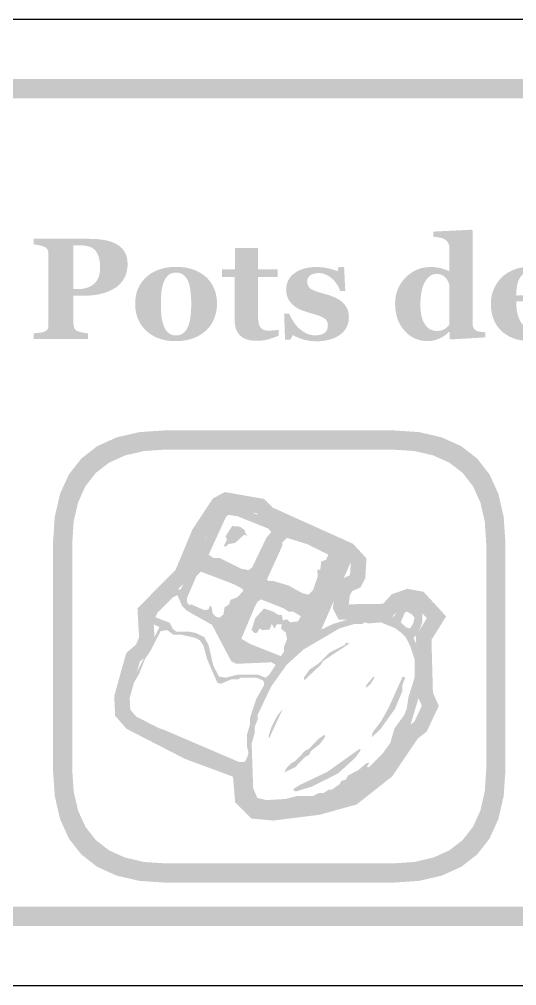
# Model space of a CAD drawing. Header units: millimetres. Extents: x 6 to 594, y 82 to 394.
# Drawn here: x 440.6 to 450.93, y 183.76 to 203.84 of the extents above; entities that cross this region are included whole.
import ezdxf

# ---------------------------------------------------------------- set-up
doc = ezdxf.new("R2010")
doc.units = ezdxf.units.MM
doc.layers.add('CUT', color=1, linetype='Continuous')
doc.layers.add('RASTER', color=7, linetype='Continuous')

msp = doc.modelspace()

# ---------------------------------------------------------------- hatches: boundary and pattern name
at = {"layer": 'RASTER'}
h = msp.add_hatch(color=7, dxfattribs=at)
h.paths.add_polyline_path([(415.2, 200.4), (415.234, 200.916), (415.338, 201.363), (415.509, 201.741), (415.75, 202.05), (416.059, 202.291), (416.438, 202.463), (416.884, 202.566), (417.4, 202.6), (474.6, 202.6), (475.116, 202.566), (475.563, 202.463), (475.941, 202.291), (476.25, 202.05), (476.491, 201.741), (476.663, 201.363), (476.766, 200.916), (476.8, 200.4), (476.8, 187.2), (476.766, 186.684), (476.663, 186.238), (476.491, 185.859), (476.25, 185.55), (475.941, 185.309), (475.563, 185.138), (475.116, 185.034), (474.6, 185), (417.4, 185), (416.884, 185.034), (416.438, 185.138), (416.059, 185.309), (415.75, 185.55), (415.509, 185.859), (415.338, 186.238), (415.234, 186.684), (415.2, 187.2)])
h.paths.add_polyline_path([(415.6, 200.4), (415.6, 187.2), (415.628, 186.778), (415.713, 186.413), (415.853, 186.103), (416.05, 185.85), (416.303, 185.653), (416.612, 185.513), (416.978, 185.428), (417.4, 185.4), (474.6, 185.4), (475.022, 185.428), (475.388, 185.513), (475.697, 185.653), (475.95, 185.85), (476.147, 186.103), (476.287, 186.413), (476.372, 186.778), (476.4, 187.2), (476.4, 200.4), (476.372, 200.822), (476.287, 201.188), (476.147, 201.497), (475.95, 201.75), (475.697, 201.947), (475.388, 202.088), (475.022, 202.172), (474.6, 202.2), (417.4, 202.2), (416.978, 202.172), (416.612, 202.088), (416.303, 201.947), (416.05, 201.75), (415.853, 201.497), (415.713, 201.188), (415.628, 200.822), (415.6, 200.4)])
h = msp.add_hatch(color=7, dxfattribs=at)
h.paths.add_polyline_path([(450.282, 197.231), (449.56, 197.188), (449.538, 197.209), (449.538, 197.344), (449.528, 197.346), (449.509, 197.327), (449.489, 197.309), (449.467, 197.291), (449.444, 197.274), (449.419, 197.257), (449.392, 197.241), (449.364, 197.226), (449.334, 197.211), (449.303, 197.197), (449.273, 197.186), (449.242, 197.176), (449.211, 197.168), (449.18, 197.161), (449.149, 197.157), (449.118, 197.154), (449.087, 197.153), (449.015, 197.157), (448.946, 197.167), (448.88, 197.184), (448.817, 197.208), (448.758, 197.239), (448.702, 197.277), (448.649, 197.321), (448.599, 197.373), (448.554, 197.43), (448.515, 197.491), (448.482, 197.556), (448.455, 197.625), (448.434, 197.698), (448.419, 197.775), (448.41, 197.856), (448.407, 197.941), (448.411, 198.017), (448.421, 198.09), (448.438, 198.161), (448.461, 198.228), (448.491, 198.293), (448.528, 198.355), (448.572, 198.415), (448.622, 198.471), (448.677, 198.523), (448.735, 198.568), (448.796, 198.606), (448.859, 198.637), (448.926, 198.662), (448.995, 198.679), (449.067, 198.689), (449.141, 198.693), (449.171, 198.692), (449.201, 198.691), (449.229, 198.689), (449.258, 198.686), (449.286, 198.682), (449.313, 198.677), (449.34, 198.672), (449.367, 198.666), (449.393, 198.659), (449.417, 198.651), (449.44, 198.644), (449.462, 198.636), (449.482, 198.628), (449.501, 198.62), (449.519, 198.611), (449.535, 198.602), (449.535, 199.081), (449.535, 199.094), (449.534, 199.108), (449.532, 199.121), (449.53, 199.133), (449.527, 199.146), (449.523, 199.158), (449.519, 199.171), (449.513, 199.183), (449.508, 199.194), (449.502, 199.205), (449.495, 199.215), (449.488, 199.225), (449.48, 199.234), (449.472, 199.242), (449.464, 199.25), (449.455, 199.257), (449.443, 199.264), (449.431, 199.272), (449.418, 199.278), (449.404, 199.284), (449.389, 199.29), (449.374, 199.295), (449.358, 199.299), (449.341, 199.303), (449.324, 199.306), (449.307, 199.309), (449.29, 199.312), (449.273, 199.315), (449.256, 199.317), (449.239, 199.319), (449.222, 199.321), (449.204, 199.323), (449.204, 199.429), (449.995, 199.468), (450.017, 199.444), (450.017, 197.524), (450.018, 197.51), (450.018, 197.497), (450.02, 197.484), (450.022, 197.472), (450.024, 197.461), (450.028, 197.45), (450.031, 197.44), (450.036, 197.43), (450.041, 197.421), (450.046, 197.412), (450.053, 197.404), (450.06, 197.396), (450.067, 197.389), (450.076, 197.382), (450.085, 197.376), (450.095, 197.37), (450.103, 197.366), (450.112, 197.362), (450.122, 197.359), (450.133, 197.356), (450.145, 197.353), (450.157, 197.351), (450.171, 197.348), (450.185, 197.346), (450.2, 197.345), (450.213, 197.343), (450.227, 197.342), (450.239, 197.341), (450.251, 197.34), (450.262, 197.339), (450.273, 197.338), (450.282, 197.338)])
h.paths.add_polyline_path([(449.535, 197.492), (449.535, 198.319), (449.533, 198.328), (449.53, 198.336), (449.527, 198.345), (449.523, 198.355), (449.519, 198.364), (449.515, 198.374), (449.511, 198.384), (449.507, 198.394), (449.502, 198.404), (449.497, 198.414), (449.491, 198.424), (449.485, 198.434), (449.479, 198.443), (449.472, 198.453), (449.464, 198.462), (449.456, 198.471), (449.449, 198.479), (449.44, 198.486), (449.432, 198.494), (449.422, 198.5), (449.412, 198.507), (449.401, 198.514), (449.39, 198.52), (449.378, 198.526), (449.365, 198.531), (449.353, 198.536), (449.339, 198.54), (449.326, 198.543), (449.312, 198.546), (449.297, 198.548), (449.283, 198.549), (449.267, 198.549), (449.232, 198.547), (449.197, 198.539), (449.165, 198.526), (449.134, 198.508), (449.105, 198.484), (449.077, 198.456), (449.051, 198.422), (449.027, 198.384), (449.005, 198.34), (448.986, 198.292), (448.97, 198.24), (448.957, 198.184), (448.947, 198.123), (448.939, 198.059), (448.935, 197.99), (448.933, 197.916), (448.934, 197.887), (448.934, 197.858), (448.936, 197.831), (448.938, 197.804), (448.94, 197.777), (448.943, 197.752), (448.946, 197.727), (448.95, 197.703), (448.955, 197.68), (448.96, 197.657), (448.966, 197.635), (448.973, 197.613), (448.981, 197.592), (448.99, 197.571), (448.999, 197.551), (449.01, 197.531), (449.021, 197.512), (449.032, 197.494), (449.045, 197.478), (449.058, 197.462), (449.072, 197.447), (449.087, 197.434), (449.102, 197.421), (449.119, 197.409), (449.136, 197.399), (449.154, 197.39), (449.172, 197.383), (449.192, 197.377), (449.213, 197.372), (449.234, 197.368), (449.256, 197.366), (449.279, 197.366), (449.301, 197.366), (449.322, 197.368), (449.342, 197.37), (449.361, 197.374), (449.379, 197.379), (449.396, 197.385), (449.412, 197.392), (449.427, 197.4), (449.442, 197.409), (449.456, 197.419), (449.47, 197.429), (449.483, 197.44), (449.497, 197.452), (449.51, 197.464), (449.523, 197.478), (449.535, 197.492)])
h = msp.add_hatch(color=7, dxfattribs=at)
h.paths.add_polyline_path([(442.85, 198.759), (442.849, 198.715), (442.845, 198.674), (442.84, 198.634), (442.832, 198.595), (442.822, 198.558), (442.809, 198.523), (442.794, 198.489), (442.777, 198.456), (442.758, 198.425), (442.738, 198.396), (442.715, 198.368), (442.691, 198.341), (442.665, 198.316), (442.638, 198.293), (442.608, 198.271), (442.577, 198.25), (442.544, 198.23), (442.509, 198.212), (442.473, 198.195), (442.436, 198.18), (442.398, 198.165), (442.359, 198.153), (442.318, 198.142), (442.276, 198.132), (442.233, 198.123), (442.189, 198.116), (442.144, 198.109), (442.097, 198.104), (442.049, 198.1), (441.999, 198.097), (441.948, 198.096), (441.896, 198.095), (441.726, 198.095), (441.726, 197.511), (441.727, 197.498), (441.728, 197.485), (441.729, 197.473), (441.731, 197.461), (441.734, 197.45), (441.737, 197.439), (441.741, 197.429), (441.746, 197.419), (441.752, 197.41), (441.758, 197.401), (441.766, 197.392), (441.775, 197.384), (441.785, 197.376), (441.796, 197.369), (441.808, 197.363), (441.822, 197.357), (441.829, 197.354), (441.838, 197.351), (441.849, 197.348), (441.86, 197.345), (441.872, 197.342), (441.886, 197.338), (441.901, 197.335), (441.917, 197.332), (441.933, 197.329), (441.948, 197.326), (441.963, 197.323), (441.978, 197.321), (441.991, 197.319), (442.004, 197.317), (442.016, 197.315), (442.028, 197.314), (442.028, 197.2), (440.902, 197.2), (440.902, 197.314), (440.913, 197.315), (440.925, 197.317), (440.937, 197.318), (440.951, 197.32), (440.966, 197.321), (440.981, 197.323), (440.997, 197.325), (441.014, 197.327), (441.031, 197.329), (441.047, 197.331), (441.061, 197.333), (441.074, 197.336), (441.086, 197.338), (441.096, 197.341), (441.105, 197.344), (441.113, 197.346), (441.126, 197.353), (441.139, 197.359), (441.15, 197.366), (441.16, 197.372), (441.169, 197.38), (441.176, 197.387), (441.183, 197.395), (441.188, 197.404), (441.192, 197.412), (441.196, 197.422), (441.199, 197.433), (441.202, 197.444), (441.204, 197.456), (441.205, 197.469), (441.206, 197.483), (441.206, 197.497), (441.206, 198.964), (441.206, 198.976), (441.205, 198.988), (441.204, 199), (441.202, 199.011), (441.199, 199.022), (441.196, 199.033), (441.193, 199.043), (441.189, 199.052), (441.184, 199.061), (441.177, 199.07), (441.17, 199.079), (441.161, 199.087), (441.151, 199.094), (441.139, 199.101), (441.127, 199.108), (441.113, 199.115), (441.102, 199.119), (441.09, 199.123), (441.078, 199.127), (441.065, 199.131), (441.051, 199.135), (441.036, 199.139), (441.02, 199.143), (441.003, 199.146), (440.987, 199.149), (440.972, 199.152), (440.957, 199.155), (440.944, 199.158), (440.932, 199.16), (440.921, 199.162), (440.911, 199.163), (440.902, 199.164), (440.902, 199.279), (442.049, 199.279), (442.146, 199.277), (442.237, 199.271), (442.322, 199.261), (442.401, 199.247), (442.473, 199.229), (442.538, 199.207), (442.598, 199.18), (442.651, 199.15), (442.697, 199.116), (442.738, 199.078), (442.772, 199.035), (442.8, 198.988), (442.822, 198.937), (442.837, 198.882), (442.847, 198.822), (442.85, 198.759)])
h.paths.add_polyline_path([(442.279, 198.684), (442.277, 198.741), (442.273, 198.794), (442.265, 198.843), (442.255, 198.888), (442.242, 198.93), (442.225, 198.967), (442.206, 199.002), (442.184, 199.032), (442.158, 199.058), (442.128, 199.081), (442.093, 199.101), (442.053, 199.117), (442.008, 199.129), (441.96, 199.138), (441.906, 199.144), (441.848, 199.145), (441.726, 199.145), (441.726, 198.233), (441.788, 198.233), (441.846, 198.234), (441.901, 198.24), (441.952, 198.248), (441.999, 198.26), (442.043, 198.276), (442.084, 198.295), (442.12, 198.317), (442.153, 198.343), (442.183, 198.373), (442.208, 198.406), (442.23, 198.443), (442.247, 198.484), (442.261, 198.528), (442.271, 198.576), (442.277, 198.628), (442.279, 198.684)])
for points in [[(445.986, 197.267), (445.962, 197.257), (445.938, 197.247), (445.914, 197.238), (445.889, 197.228), (445.864, 197.219), (445.838, 197.21), (445.812, 197.202), (445.785, 197.193), (445.758, 197.186), (445.729, 197.179), (445.699, 197.173), (445.667, 197.169), (445.633, 197.165), (445.599, 197.163), (445.562, 197.161), (445.525, 197.16), (445.469, 197.162), (445.418, 197.167), (445.37, 197.176), (445.326, 197.188), (445.285, 197.204), (445.248, 197.223), (445.215, 197.246), (445.186, 197.272), (445.16, 197.301), (445.137, 197.333), (445.118, 197.369), (445.103, 197.407), (445.091, 197.448), (445.082, 197.492), (445.077, 197.54), (445.075, 197.59), (445.075, 198.489), (444.811, 198.489), (444.811, 198.647), (445.081, 198.647), (445.081, 199.091), (445.557, 199.091), (445.557, 198.647), (445.967, 198.647), (445.967, 198.489), (445.56, 198.489), (445.56, 197.686), (445.561, 197.645), (445.563, 197.607), (445.567, 197.572), (445.572, 197.54), (445.578, 197.511), (445.587, 197.485), (445.596, 197.463), (445.607, 197.443), (445.621, 197.426), (445.636, 197.412), (445.654, 197.399), (445.674, 197.389), (445.696, 197.381), (445.721, 197.376), (445.748, 197.373), (445.778, 197.371), (445.788, 197.371), (445.8, 197.372), (445.812, 197.372), (445.825, 197.373), (445.84, 197.374), (445.855, 197.375), (445.871, 197.376), (445.888, 197.377), (445.905, 197.379), (445.92, 197.38), (445.935, 197.382), (445.948, 197.383), (445.959, 197.385), (445.97, 197.387), (445.978, 197.389), (445.986, 197.39)], [(446.767, 197.15), (446.731, 197.151), (446.696, 197.153), (446.661, 197.156), (446.626, 197.161), (446.592, 197.167), (446.557, 197.174), (446.523, 197.182), (446.489, 197.192), (446.456, 197.202), (446.425, 197.213), (446.396, 197.224), (446.369, 197.235), (446.344, 197.246), (446.32, 197.257), (446.299, 197.269), (446.279, 197.281), (446.235, 197.181), (446.121, 197.181), (446.102, 197.727), (446.209, 197.727), (446.215, 197.711), (446.222, 197.693), (446.229, 197.676), (446.238, 197.657), (446.248, 197.638), (446.258, 197.619), (446.27, 197.599), (446.282, 197.579), (446.295, 197.558), (446.309, 197.538), (446.322, 197.519), (446.337, 197.5), (446.352, 197.482), (446.367, 197.464), (446.383, 197.447), (446.399, 197.43), (446.417, 197.414), (446.435, 197.398), (446.454, 197.383), (446.473, 197.369), (446.493, 197.356), (446.514, 197.343), (446.535, 197.33), (446.557, 197.319), (446.579, 197.308), (446.602, 197.299), (446.625, 197.291), (446.648, 197.285), (446.672, 197.28), (446.697, 197.276), (446.721, 197.274), (446.746, 197.273), (446.779, 197.274), (446.809, 197.276), (446.837, 197.281), (446.863, 197.286), (446.886, 197.294), (446.908, 197.302), (446.927, 197.313), (446.945, 197.325), (446.96, 197.339), (446.973, 197.355), (446.985, 197.372), (446.994, 197.391), (447.001, 197.412), (447.006, 197.435), (447.009, 197.459), (447.01, 197.486), (447.01, 197.5), (447.008, 197.514), (447.006, 197.527), (447.003, 197.539), (446.999, 197.551), (446.994, 197.562), (446.988, 197.572), (446.981, 197.582), (446.973, 197.592), (446.965, 197.601), (446.956, 197.609), (446.946, 197.618), (446.936, 197.626), (446.924, 197.634), (446.913, 197.641), (446.9, 197.648), (446.886, 197.655), (446.871, 197.662), (446.856, 197.669), (446.84, 197.675), (446.824, 197.681), (446.808, 197.687), (446.792, 197.693), (446.775, 197.698), (446.757, 197.703), (446.739, 197.709), (446.719, 197.715), (446.699, 197.721), (446.677, 197.727), (446.655, 197.734), (446.632, 197.741), (446.607, 197.748), (446.583, 197.755), (446.559, 197.763), (446.536, 197.77), (446.515, 197.777), (446.494, 197.785), (446.474, 197.792), (446.455, 197.8), (446.437, 197.807), (446.419, 197.815), (446.401, 197.824), (446.383, 197.835), (446.364, 197.846), (446.346, 197.858), (446.327, 197.872), (446.308, 197.886), (446.289, 197.902), (446.273, 197.916), (446.258, 197.932), (446.244, 197.948), (446.23, 197.965), (446.217, 197.982), (446.205, 198.001), (446.194, 198.02), (446.184, 198.039), (446.175, 198.06), (446.167, 198.082), (446.16, 198.104), (446.154, 198.128), (446.15, 198.152), (446.147, 198.178), (446.145, 198.204), (446.144, 198.231), (446.147, 198.282), (446.155, 198.33), (446.169, 198.375), (446.188, 198.418), (446.212, 198.459), (446.242, 198.497), (446.277, 198.532), (446.318, 198.565), (446.363, 198.595), (446.411, 198.621), (446.463, 198.643), (446.518, 198.661), (446.577, 198.675), (446.639, 198.685), (446.704, 198.691), (446.773, 198.693), (446.806, 198.692), (446.838, 198.691), (446.87, 198.689), (446.901, 198.686), (446.931, 198.682), (446.961, 198.677), (446.99, 198.672), (447.018, 198.666), (447.046, 198.659), (447.072, 198.652), (447.097, 198.645), (447.121, 198.637), (447.144, 198.63), (447.166, 198.622), (447.187, 198.614), (447.206, 198.606), (447.237, 198.693), (447.348, 198.693), (447.372, 198.193), (447.268, 198.193), (447.254, 198.231), (447.238, 198.267), (447.219, 198.302), (447.198, 198.335), (447.175, 198.367), (447.15, 198.398), (447.122, 198.428), (447.092, 198.456), (447.061, 198.482), (447.029, 198.504), (446.996, 198.523), (446.963, 198.539), (446.929, 198.551), (446.895, 198.56), (446.86, 198.565), (446.824, 198.567), (446.797, 198.566), (446.771, 198.564), (446.746, 198.56), (446.723, 198.555), (446.702, 198.548), (446.682, 198.54), (446.664, 198.531), (446.647, 198.52), (446.632, 198.508), (446.619, 198.494), (446.607, 198.48), (446.598, 198.464), (446.591, 198.447), (446.586, 198.429), (446.583, 198.41), (446.582, 198.389), (446.584, 198.363), (446.588, 198.338), (446.596, 198.315), (446.606, 198.294), (446.619, 198.274), (446.635, 198.257), (446.655, 198.242), (446.677, 198.228), (446.702, 198.216), (446.729, 198.204), (446.758, 198.192), (446.79, 198.18), (446.824, 198.168), (446.861, 198.157), (446.9, 198.146), (446.941, 198.135), (447.005, 198.117), (447.063, 198.098), (447.118, 198.077), (447.168, 198.055), (447.214, 198.031), (447.255, 198.006), (447.292, 197.979), (447.325, 197.951), (447.353, 197.921), (447.378, 197.889), (447.399, 197.854), (447.416, 197.818), (447.429, 197.78), (447.439, 197.74), (447.445, 197.698), (447.447, 197.654), (447.444, 197.596), (447.435, 197.541), (447.42, 197.489), (447.399, 197.441), (447.373, 197.396), (447.341, 197.355), (447.302, 197.317), (447.258, 197.282), (447.209, 197.251), (447.157, 197.224), (447.101, 197.202), (447.041, 197.183), (446.978, 197.169), (446.911, 197.158), (446.841, 197.152), (446.767, 197.15)]]:
    msp.add_hatch(color=7, dxfattribs=at).paths.add_polyline_path(points)
h = msp.add_hatch(color=7, dxfattribs=at)
h.paths.add_polyline_path([(444.485, 198.48), (444.511, 198.454), (444.536, 198.427), (444.559, 198.399), (444.58, 198.369), (444.6, 198.338), (444.618, 198.306), (444.635, 198.273), (444.65, 198.239), (444.664, 198.203), (444.675, 198.167), (444.685, 198.13), (444.693, 198.092), (444.699, 198.054), (444.704, 198.014), (444.706, 197.975), (444.707, 197.934), (444.706, 197.894), (444.704, 197.854), (444.699, 197.815), (444.693, 197.776), (444.685, 197.738), (444.676, 197.7), (444.664, 197.663), (444.651, 197.627), (444.636, 197.592), (444.619, 197.557), (444.601, 197.525), (444.581, 197.493), (444.56, 197.463), (444.537, 197.434), (444.512, 197.406), (444.486, 197.38), (444.456, 197.354), (444.425, 197.328), (444.393, 197.305), (444.359, 197.283), (444.324, 197.263), (444.287, 197.244), (444.249, 197.227), (444.21, 197.212), (444.169, 197.198), (444.127, 197.186), (444.083, 197.176), (444.038, 197.168), (443.991, 197.161), (443.943, 197.157), (443.894, 197.154), (443.843, 197.153), (443.799, 197.154), (443.755, 197.156), (443.713, 197.16), (443.671, 197.166), (443.631, 197.173), (443.591, 197.182), (443.552, 197.192), (443.514, 197.204), (443.477, 197.218), (443.441, 197.233), (443.406, 197.25), (443.373, 197.268), (443.34, 197.289), (443.308, 197.31), (443.278, 197.333), (443.248, 197.358), (443.221, 197.383), (443.196, 197.41), (443.171, 197.438), (443.149, 197.468), (443.127, 197.499), (443.108, 197.531), (443.089, 197.565), (443.073, 197.601), (443.057, 197.637), (443.044, 197.675), (443.033, 197.714), (443.024, 197.754), (443.017, 197.794), (443.012, 197.836), (443.009, 197.879), (443.008, 197.924), (443.009, 197.967), (443.012, 198.009), (443.016, 198.05), (443.022, 198.09), (443.03, 198.128), (443.04, 198.165), (443.051, 198.202), (443.064, 198.236), (443.079, 198.27), (443.096, 198.303), (443.115, 198.335), (443.135, 198.366), (443.157, 198.396), (443.181, 198.425), (443.206, 198.453), (443.234, 198.48), (443.262, 198.505), (443.291, 198.529), (443.322, 198.551), (443.355, 198.571), (443.389, 198.59), (443.425, 198.608), (443.462, 198.624), (443.501, 198.639), (443.541, 198.652), (443.583, 198.664), (443.625, 198.674), (443.669, 198.682), (443.714, 198.688), (443.76, 198.692), (443.808, 198.695), (443.856, 198.696), (443.907, 198.695), (443.956, 198.692), (444.003, 198.688), (444.049, 198.682), (444.093, 198.674), (444.136, 198.664), (444.178, 198.652), (444.217, 198.639), (444.256, 198.624), (444.292, 198.608), (444.328, 198.59), (444.362, 198.571), (444.395, 198.551), (444.426, 198.529), (444.456, 198.505), (444.485, 198.48)])
h.paths.add_polyline_path([(444.11, 197.465), (444.117, 197.486), (444.125, 197.508), (444.131, 197.532), (444.138, 197.556), (444.143, 197.581), (444.148, 197.608), (444.153, 197.636), (444.157, 197.664), (444.161, 197.694), (444.164, 197.725), (444.167, 197.758), (444.169, 197.791), (444.17, 197.826), (444.172, 197.862), (444.172, 197.899), (444.173, 197.937), (444.172, 197.963), (444.172, 197.99), (444.171, 198.018), (444.169, 198.047), (444.167, 198.076), (444.164, 198.107), (444.161, 198.139), (444.158, 198.171), (444.154, 198.203), (444.15, 198.234), (444.145, 198.262), (444.14, 198.289), (444.134, 198.314), (444.128, 198.338), (444.121, 198.359), (444.114, 198.379), (444.105, 198.402), (444.095, 198.423), (444.084, 198.443), (444.072, 198.462), (444.059, 198.479), (444.046, 198.495), (444.032, 198.51), (444.017, 198.524), (444.001, 198.537), (443.983, 198.547), (443.965, 198.556), (443.946, 198.564), (443.926, 198.57), (443.905, 198.574), (443.882, 198.576), (443.859, 198.577), (443.834, 198.576), (443.81, 198.573), (443.787, 198.569), (443.766, 198.563), (443.745, 198.555), (443.727, 198.545), (443.709, 198.533), (443.693, 198.52), (443.678, 198.505), (443.664, 198.489), (443.65, 198.472), (443.638, 198.454), (443.626, 198.435), (443.616, 198.415), (443.606, 198.394), (443.597, 198.372), (443.59, 198.351), (443.583, 198.328), (443.577, 198.305), (443.571, 198.281), (443.566, 198.256), (443.561, 198.231), (443.558, 198.204), (443.554, 198.176), (443.552, 198.148), (443.549, 198.12), (443.547, 198.091), (443.546, 198.062), (443.544, 198.033), (443.543, 198.003), (443.543, 197.973), (443.543, 197.943), (443.543, 197.904), (443.543, 197.866), (443.544, 197.831), (443.545, 197.797), (443.547, 197.765), (443.548, 197.734), (443.551, 197.705), (443.553, 197.678), (443.556, 197.652), (443.56, 197.626), (443.565, 197.6), (443.571, 197.573), (443.577, 197.547), (443.585, 197.521), (443.593, 197.494), (443.603, 197.468), (443.612, 197.446), (443.621, 197.425), (443.632, 197.405), (443.644, 197.387), (443.656, 197.369), (443.67, 197.353), (443.684, 197.338), (443.699, 197.325), (443.716, 197.312), (443.733, 197.301), (443.751, 197.292), (443.771, 197.285), (443.791, 197.279), (443.813, 197.275), (443.835, 197.273), (443.859, 197.272), (443.881, 197.273), (443.902, 197.275), (443.922, 197.279), (443.941, 197.284), (443.959, 197.291), (443.977, 197.299), (443.994, 197.309), (444.01, 197.321), (444.025, 197.334), (444.04, 197.348), (444.054, 197.364), (444.066, 197.381), (444.078, 197.4), (444.09, 197.42), (444.1, 197.442), (444.11, 197.465)])
h = msp.add_hatch(color=7, dxfattribs=at)
h.paths.add_polyline_path([(451.952, 197.55), (451.939, 197.529), (451.925, 197.509), (451.911, 197.489), (451.896, 197.469), (451.88, 197.449), (451.864, 197.43), (451.846, 197.411), (451.829, 197.393), (451.81, 197.374), (451.791, 197.357), (451.771, 197.34), (451.751, 197.324), (451.73, 197.308), (451.709, 197.294), (451.687, 197.279), (451.664, 197.266), (451.639, 197.252), (451.615, 197.24), (451.59, 197.228), (451.565, 197.217), (451.54, 197.207), (451.515, 197.198), (451.49, 197.189), (451.465, 197.182), (451.44, 197.175), (451.413, 197.169), (451.386, 197.164), (451.357, 197.16), (451.328, 197.157), (451.298, 197.155), (451.267, 197.154), (451.235, 197.153), (451.181, 197.154), (451.13, 197.157), (451.08, 197.162), (451.033, 197.169), (450.987, 197.177), (450.943, 197.188), (450.901, 197.2), (450.86, 197.215), (450.822, 197.231), (450.785, 197.248), (450.75, 197.267), (450.717, 197.287), (450.685, 197.308), (450.655, 197.331), (450.627, 197.355), (450.6, 197.38), (450.576, 197.407), (450.552, 197.435), (450.531, 197.463), (450.511, 197.494), (450.492, 197.525), (450.476, 197.557), (450.461, 197.591), (450.447, 197.626), (450.435, 197.661), (450.425, 197.698), (450.416, 197.735), (450.409, 197.773), (450.404, 197.812), (450.4, 197.851), (450.398, 197.891), (450.397, 197.932), (450.398, 197.97), (450.4, 198.006), (450.404, 198.043), (450.41, 198.079), (450.418, 198.114), (450.428, 198.15), (450.439, 198.184), (450.452, 198.219), (450.466, 198.253), (450.482, 198.285), (450.499, 198.317), (450.518, 198.348), (450.538, 198.378), (450.56, 198.407), (450.583, 198.435), (450.608, 198.463), (450.633, 198.488), (450.661, 198.512), (450.69, 198.535), (450.72, 198.557), (450.752, 198.577), (450.786, 198.596), (450.822, 198.614), (450.859, 198.631), (450.897, 198.646), (450.937, 198.659), (450.978, 198.67), (451.019, 198.679), (451.062, 198.687), (451.106, 198.692), (451.152, 198.695), (451.198, 198.696), (451.248, 198.695), (451.296, 198.692), (451.342, 198.689), (451.385, 198.683), (451.426, 198.676), (451.464, 198.668), (451.501, 198.657), (451.535, 198.646), (451.567, 198.633), (451.598, 198.619), (451.627, 198.603), (451.655, 198.586), (451.682, 198.569), (451.707, 198.55), (451.731, 198.529), (451.753, 198.508), (451.773, 198.487), (451.792, 198.464), (451.809, 198.441), (451.825, 198.417), (451.84, 198.392), (451.853, 198.366), (451.865, 198.339), (451.875, 198.311), (451.884, 198.283), (451.891, 198.254), (451.898, 198.224), (451.903, 198.195), (451.907, 198.165), (451.91, 198.135), (451.912, 198.104), (451.913, 198.073), (451.913, 197.978), (450.923, 197.978), (450.924, 197.905), (450.93, 197.837), (450.939, 197.773), (450.952, 197.713), (450.968, 197.659), (450.988, 197.608), (451.011, 197.562), (451.038, 197.521), (451.069, 197.484), (451.105, 197.452), (451.144, 197.425), (451.188, 197.403), (451.236, 197.386), (451.289, 197.374), (451.345, 197.367), (451.406, 197.364), (451.44, 197.365), (451.473, 197.369), (451.505, 197.375), (451.537, 197.383), (451.567, 197.394), (451.597, 197.406), (451.626, 197.422), (451.654, 197.44), (451.681, 197.459), (451.706, 197.48), (451.731, 197.502), (451.755, 197.525), (451.778, 197.55), (451.8, 197.575), (451.821, 197.602), (451.841, 197.631)])
h.paths.add_polyline_path([(451.393, 198.107), (451.393, 198.129), (451.392, 198.151), (451.392, 198.173), (451.391, 198.196), (451.389, 198.218), (451.388, 198.241), (451.386, 198.264), (451.384, 198.287), (451.382, 198.309), (451.379, 198.331), (451.376, 198.351), (451.372, 198.371), (451.368, 198.389), (451.363, 198.406), (451.359, 198.423), (451.353, 198.438), (451.347, 198.454), (451.34, 198.47), (451.332, 198.485), (451.324, 198.498), (451.315, 198.511), (451.306, 198.522), (451.296, 198.532), (451.285, 198.542), (451.274, 198.55), (451.262, 198.557), (451.25, 198.563), (451.236, 198.568), (451.222, 198.572), (451.208, 198.575), (451.192, 198.576), (451.176, 198.577), (451.149, 198.575), (451.122, 198.57), (451.098, 198.561), (451.075, 198.548), (451.053, 198.532), (451.032, 198.513), (451.013, 198.489), (450.996, 198.463), (450.98, 198.432), (450.966, 198.397), (450.954, 198.358), (450.944, 198.315), (450.936, 198.268), (450.929, 198.216), (450.925, 198.161), (450.923, 198.101)])
h = msp.add_hatch(color=7, dxfattribs=at)
h.paths.add_polyline_path([(441.3, 192.95), (441.337, 193.501), (441.447, 193.978), (441.63, 194.382), (441.888, 194.713), (442.218, 194.97), (442.622, 195.153), (443.099, 195.263), (443.65, 195.3), (448.35, 195.3), (448.901, 195.263), (449.378, 195.153), (449.782, 194.97), (450.112, 194.713), (450.37, 194.382), (450.553, 193.978), (450.663, 193.501), (450.7, 192.95), (450.7, 188.25), (450.663, 187.699), (450.553, 187.222), (450.37, 186.818), (450.113, 186.488), (449.782, 186.23), (449.378, 186.047), (448.901, 185.937), (448.35, 185.9), (443.65, 185.9), (443.099, 185.937), (442.622, 186.047), (442.218, 186.23), (441.888, 186.488), (441.63, 186.818), (441.447, 187.222), (441.337, 187.699), (441.3, 188.25)])
h.paths.add_polyline_path([(441.7, 192.95), (441.7, 188.25), (441.73, 187.793), (441.822, 187.397), (441.974, 187.062), (442.188, 186.788), (442.462, 186.574), (442.797, 186.422), (443.193, 186.33), (443.65, 186.3), (448.35, 186.3), (448.807, 186.33), (449.203, 186.422), (449.538, 186.574), (449.813, 186.788), (450.026, 187.062), (450.178, 187.397), (450.27, 187.793), (450.3, 188.25), (450.3, 192.95), (450.27, 193.407), (450.178, 193.803), (450.026, 194.138), (449.812, 194.413), (449.538, 194.626), (449.203, 194.778), (448.807, 194.87), (448.35, 194.9), (443.65, 194.9), (443.193, 194.87), (442.797, 194.778), (442.462, 194.626), (442.188, 194.413), (441.974, 194.138), (441.822, 193.803), (441.73, 193.407), (441.7, 192.95)])
h = msp.add_hatch(color=7, dxfattribs=at)
h.paths.add_polyline_path([(444.87, 194.017), (445.688, 193.874), (445.86, 193.696), (447.534, 192.942), (447.813, 192.638), (447.787, 192.223), (447.692, 192.039), (447.515, 191.958), (447.466, 191.867), (447.443, 191.659), (447.43, 191.685), (448.16, 191.695), (448.335, 191.893), (448.66, 192.007), (448.998, 191.945), (449.467, 191.433), (449.163, 190.946), (449.193, 189.846), (449.315, 189.575), (449.064, 189.04), (448.875, 188.891), (448.348, 188.11), (447.608, 187.525), (446.841, 187.312), (445.877, 187.191), (445.422, 187.233), (445.084, 187.57), (445.041, 188.089), (445.029, 188.107), (444.044, 188.472), (442.828, 189.097), (442.592, 189.366), (442.572, 189.776), (442.822, 190.671), (443.02, 190.842), (443.089, 190.995), (443.055, 191.601), (443.846, 192.399), (444.197, 193.239), (444.62, 193.882)])
h.paths.add_polyline_path([(444.924, 193.683), (444.843, 193.639), (444.481, 193.088), (444.117, 192.218), (443.382, 191.477), (443.412, 190.935), (443.283, 190.646), (443.104, 190.492), (442.894, 189.74), (442.906, 189.493), (443.028, 189.353), (444.174, 188.765), (445.238, 188.371), (445.353, 188.197), (445.394, 187.714), (445.567, 187.541), (445.871, 187.512), (446.778, 187.627), (447.46, 187.816), (448.111, 188.33), (448.638, 189.112), (448.806, 189.244), (448.963, 189.578), (448.875, 189.773), (448.841, 191.034), (449.067, 191.396), (448.834, 191.65), (448.686, 191.677), (448.52, 191.619), (448.306, 191.377), (447.236, 191.362), (447.114, 191.598), (447.155, 191.964), (447.284, 192.205), (447.459, 192.284), (447.472, 192.31), (447.485, 192.522), (447.342, 192.677), (445.672, 193.429), (445.53, 193.577), (444.924, 193.683)])
h = msp.add_hatch(color=7, dxfattribs=at)
h.paths.add_polyline_path([(444.894, 193.757), (445.012, 193.767), (445.332, 193.639), (447.055, 192.905), (447.384, 192.723), (447.47, 192.522), (446.873, 191.159), (447.119, 191.277), (447.661, 191.437), (448.076, 191.469), (448.332, 191.405), (448.405, 191.459), (448.482, 191.638), (448.555, 191.692), (448.747, 191.692), (448.916, 191.606), (448.97, 191.501), (448.97, 191.309), (448.938, 191.214), (448.852, 191.044), (448.788, 190.981), (448.938, 190.671), (448.97, 190.511), (448.97, 190.16), (448.938, 190.096), (448.906, 189.777), (448.715, 189.139), (448.565, 188.842), (448.246, 188.395), (447.894, 188.044), (447.607, 187.853), (447.247, 187.671), (446.927, 187.575), (446.608, 187.543), (446.544, 187.511), (446.353, 187.511), (446.034, 187.447), (445.587, 187.447), (445.418, 187.533), (445.3, 187.735), (445.3, 188.245), (445.277, 188.287), (444.374, 188.66), (443.458, 189.085), (443.512, 189.107), (443.608, 189.075), (445.172, 188.405), (445.29, 188.414), (445.332, 188.501), (445.363, 188.596), (445.332, 188.724), (445.332, 188.979), (445.395, 189.203), (445.395, 189.33), (445.523, 189.713), (445.683, 190.001), (445.683, 190.064), (445.66, 190.106), (445.523, 190.16), (445.204, 190.16), (445.14, 190.128), (445.012, 190.128), (444.789, 190.033), (444.715, 190.055), (444.502, 190.543), (444.428, 190.821), (444.352, 190.936), (444.246, 190.99), (443.959, 191.054), (443.799, 191.054), (443.672, 191.15), (443.535, 191.127), (443.33, 190.725), (443.215, 190.553), (443.097, 190.256), (442.97, 190.033), (442.906, 189.873), (442.906, 189.777), (442.842, 189.65), (442.842, 189.554), (442.896, 189.448), (442.992, 189.353), (443.439, 189.117), (443.321, 189.139), (442.96, 189.321), (442.864, 189.417), (442.81, 189.522), (442.81, 189.713), (442.906, 190.001), (443.512, 191.214), (443.311, 191.3), (443.289, 191.469), (443.426, 191.651), (443.49, 191.683), (443.694, 191.893), (443.873, 192.002), (443.949, 191.989), (444.747, 193.617), (444.811, 193.713)])
h.paths.add_polyline_path([(444.948, 193.544), (444.894, 193.502), (444.534, 192.714), (444.629, 192.65), (444.757, 192.65), (445.204, 192.426), (445.363, 192.394), (445.437, 192.449), (445.737, 193.074), (445.833, 193.183), (445.778, 193.256), (445.14, 193.512)])
h.paths.add_polyline_path([(445.022, 193.311), (445.181, 193.298), (445.277, 193.234), (445.309, 193.138), (445.354, 193.106), (445.268, 193.129), (445.086, 192.959), (444.948, 192.937), (444.885, 192.873), (444.853, 192.905), (444.917, 193.033), (444.885, 193.097)])
h.paths.add_polyline_path([(446.161, 193.065), (446.066, 192.969), (446.066, 192.905), (445.746, 192.203), (445.778, 192.171), (445.874, 192.171), (446.193, 192.075), (446.481, 191.916), (446.608, 191.884), (446.704, 191.98), (446.8, 192.267), (446.79, 192.404), (446.854, 192.404), (446.873, 192.576), (446.969, 192.608), (447.023, 192.714), (446.576, 192.937)])
h.paths.add_polyline_path([(444.374, 192.363), (444.278, 192.267), (444.087, 191.82), (444.087, 191.724), (444.128, 191.67), (444.173, 191.683), (444.438, 191.565), (444.524, 191.574), (444.565, 191.66), (444.597, 191.628), (444.62, 191.491), (444.684, 191.427), (444.757, 191.405), (444.843, 191.478), (444.862, 191.619), (444.958, 191.683), (444.99, 191.778), (445.13, 191.83), (445.258, 191.97), (445.213, 192.021), (445.044, 192.107)])
h.paths.add_polyline_path([(443.886, 191.874), (443.79, 191.83), (443.471, 191.51), (443.426, 191.415), (443.726, 191.3), (443.79, 191.172), (443.863, 191.118), (444.119, 191.118), (444.278, 191.086), (444.447, 191), (444.534, 190.831), (444.629, 190.416), (444.747, 190.183), (444.885, 190.16), (445.14, 190.224), (445.555, 190.224), (445.715, 190.16), (445.788, 190.215), (445.928, 190.425), (445.842, 190.479), (445.108, 190.448), (445.003, 190.502), (444.607, 191.255), (444.077, 191.555), (443.981, 191.651)])
h.paths.add_polyline_path([(445.619, 191.788), (445.545, 191.734), (445.491, 191.628), (445.213, 190.968), (445.395, 190.862), (446.034, 190.607), (446.098, 190.703), (446.098, 190.799), (446.161, 190.958), (446.139, 191.095), (446.034, 191.182), (446.056, 191.268), (445.948, 191.268), (445.906, 191.182), (445.842, 191.277), (445.801, 191.159), (445.651, 191.15), (445.587, 191.182), (445.545, 191.095), (445.491, 191.086), (445.427, 191.15), (445.501, 191.395), (445.683, 191.597), (445.874, 191.533), (445.97, 191.469), (446.056, 191.459), (446.075, 191.351), (446.161, 191.373), (446.225, 191.309), (446.394, 191.332), (446.449, 191.437), (446.289, 191.533), (446.193, 191.533), (446.098, 191.597)])
h.paths.add_polyline_path([(448.651, 191.533), (448.609, 191.51), (448.523, 191.309), (448.641, 191.204), (448.715, 191.182), (448.779, 191.277), (448.811, 191.405), (448.756, 191.478)])
h.paths.add_polyline_path([(447.789, 191.309), (447.725, 191.277), (447.566, 191.277), (447.247, 191.182), (446.503, 190.744), (446.152, 190.425), (445.833, 189.978), (445.555, 189.394), (445.555, 189.298), (445.491, 189.139), (445.491, 189.011), (445.427, 188.788), (445.459, 187.862), (445.545, 187.661), (445.724, 187.616), (446.129, 187.639), (446.385, 187.703), (446.704, 187.703), (446.832, 187.766), (446.927, 187.766), (447.023, 187.83), (447.087, 187.83), (447.256, 187.948), (447.288, 188.012), (447.384, 188.044), (447.428, 188.127), (447.639, 188.236), (447.811, 188.382), (447.875, 188.395), (447.821, 188.309), (447.863, 188.299), (448.15, 188.587), (448.309, 188.81), (448.396, 189.107), (448.597, 189.385), (448.651, 189.522), (448.683, 189.745), (448.811, 190.16), (448.811, 190.543), (448.724, 190.808), (448.629, 191), (448.533, 191.095), (448.405, 191.191), (448.108, 191.309), (447.843, 191.287)])
h.paths.add_polyline_path([(447.384, 190.885), (447.46, 190.872), (446.905, 190.502), (446.873, 190.438), (446.522, 190.106), (446.512, 190.16), (446.631, 190.329), (446.822, 190.457), (447.045, 190.681), (447.365, 190.84)])
h.paths.add_polyline_path([(447.958, 190.183), (447.981, 190.16), (447.894, 190.023), (447.799, 189.946), (447.811, 190.01)])
h.paths.add_polyline_path([(448.565, 190.183), (448.619, 190.16), (448.555, 190.001), (448.555, 189.873), (448.405, 189.512), (448.099, 189.085), (447.926, 188.925), (447.939, 189.021), (448.118, 189.257), (448.277, 189.544)])
h.paths.add_polyline_path([(446.075, 189.512), (445.788, 188.893), (445.778, 188.947), (445.842, 189.139), (445.96, 189.372)])
h.paths.add_polyline_path([(446.937, 188.97), (446.959, 188.947), (446.937, 188.906), (446.841, 188.778), (446.662, 188.638), (446.618, 188.555), (446.535, 188.51), (446.331, 188.299), (446.107, 188.191), (446.152, 188.287), (446.248, 188.382), (446.331, 188.427), (446.535, 188.638), (446.618, 188.682), (446.822, 188.893)])
h.paths.add_polyline_path([(447.671, 188.682), (447.693, 188.66), (447.671, 188.619), (447.575, 188.491), (447.224, 188.172), (446.672, 187.894), (446.353, 187.798), (446.299, 187.808), (446.299, 187.853), (446.439, 187.936), (447.001, 188.204)])

# ---------------------------------------------------------------- linework, layer by layer
at = {"layer": 'CUT'}
for points in [[(416.999, 203.84), (475.001, 203.84)], [(475.001, 183.76), (416.999, 183.76)]]:
    msp.add_lwpolyline(points, dxfattribs=at)

doc.saveas('drawing.dxf')
